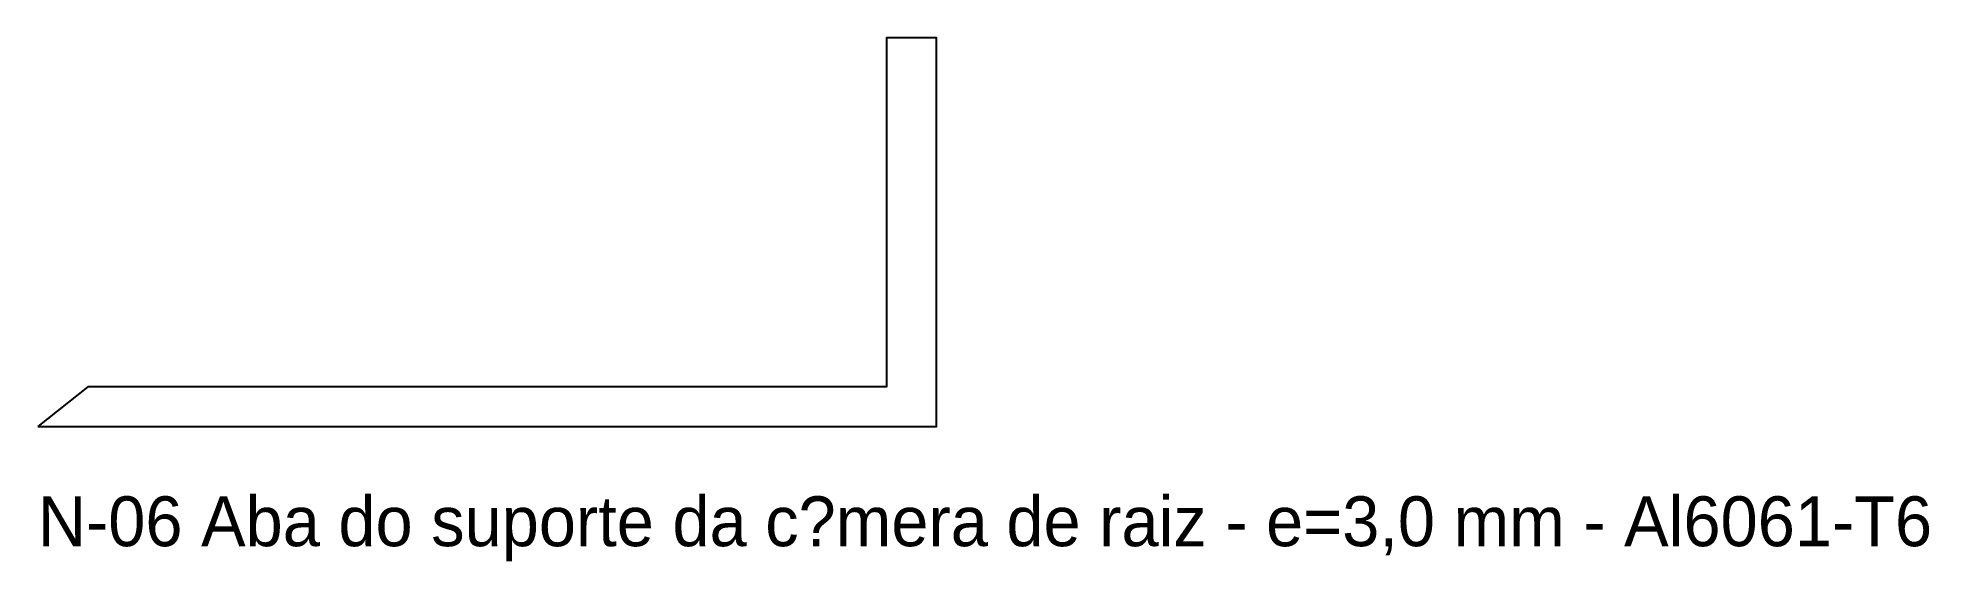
# Model space of a CAD drawing. Header units: millimetres. Extents: x 0 to 189, y -14 to 39.
import ezdxf

# ---------------------------------------------------------------- set-up
doc = ezdxf.new("R2010")
doc.units = ezdxf.units.MM

msp = doc.modelspace()

# ---------------------------------------------------------------- linework, layer by layer
at = {"layer": 'CORTE'}
msp.add_lwpolyline([(0, 0), (90, 0), (90, 39), (85, 39), (85, 4), (5, 4)], close=True, dxfattribs=at)

# ---------------------------------------------------------------- texts
at = {"layer": 'GRAVAR-NAO'}
msp.add_text('N-06 Aba do suporte da c?mera de raiz - e=3,0 mm - Al6061-T6', height=5, dxfattribs=at).set_placement((0, -12))

doc.saveas('drawing.dxf')
